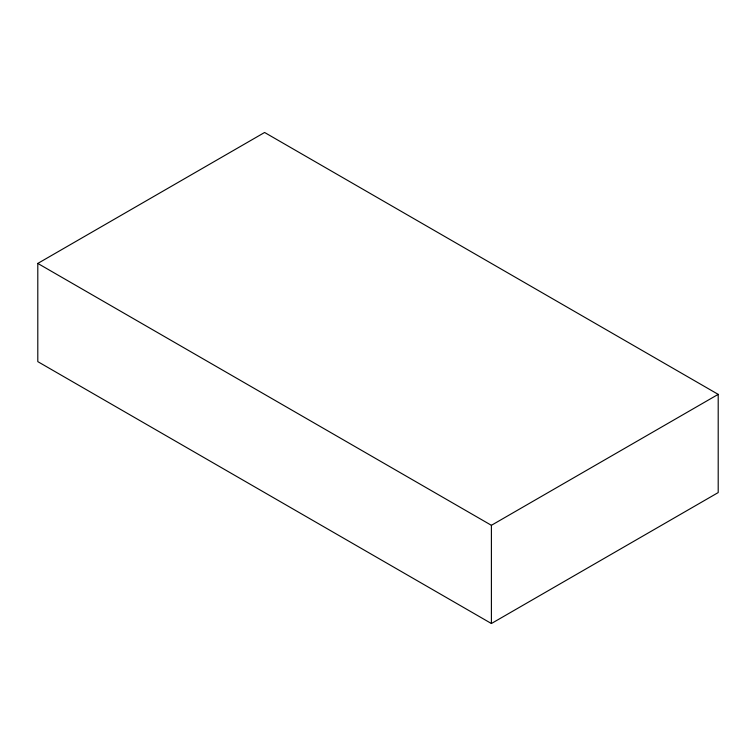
<?xml version="1.0" encoding="UTF-8"?>
<svg xmlns="http://www.w3.org/2000/svg" width="756" height="756" viewBox="0 0 756 756"><rect width="100%" height="100%" fill="white"/><g stroke="black" fill="none" stroke-linecap="round" stroke-linejoin="round"><path stroke-width="1.13" d="M37.8 263.428L264.6 132.48L718.2 394.367L718.2 492.572L491.4 623.52L37.8 361.633L37.8 263.428L491.4 525.307L718.2 394.367M491.4 525.307L491.4 623.52"/></g></svg>
